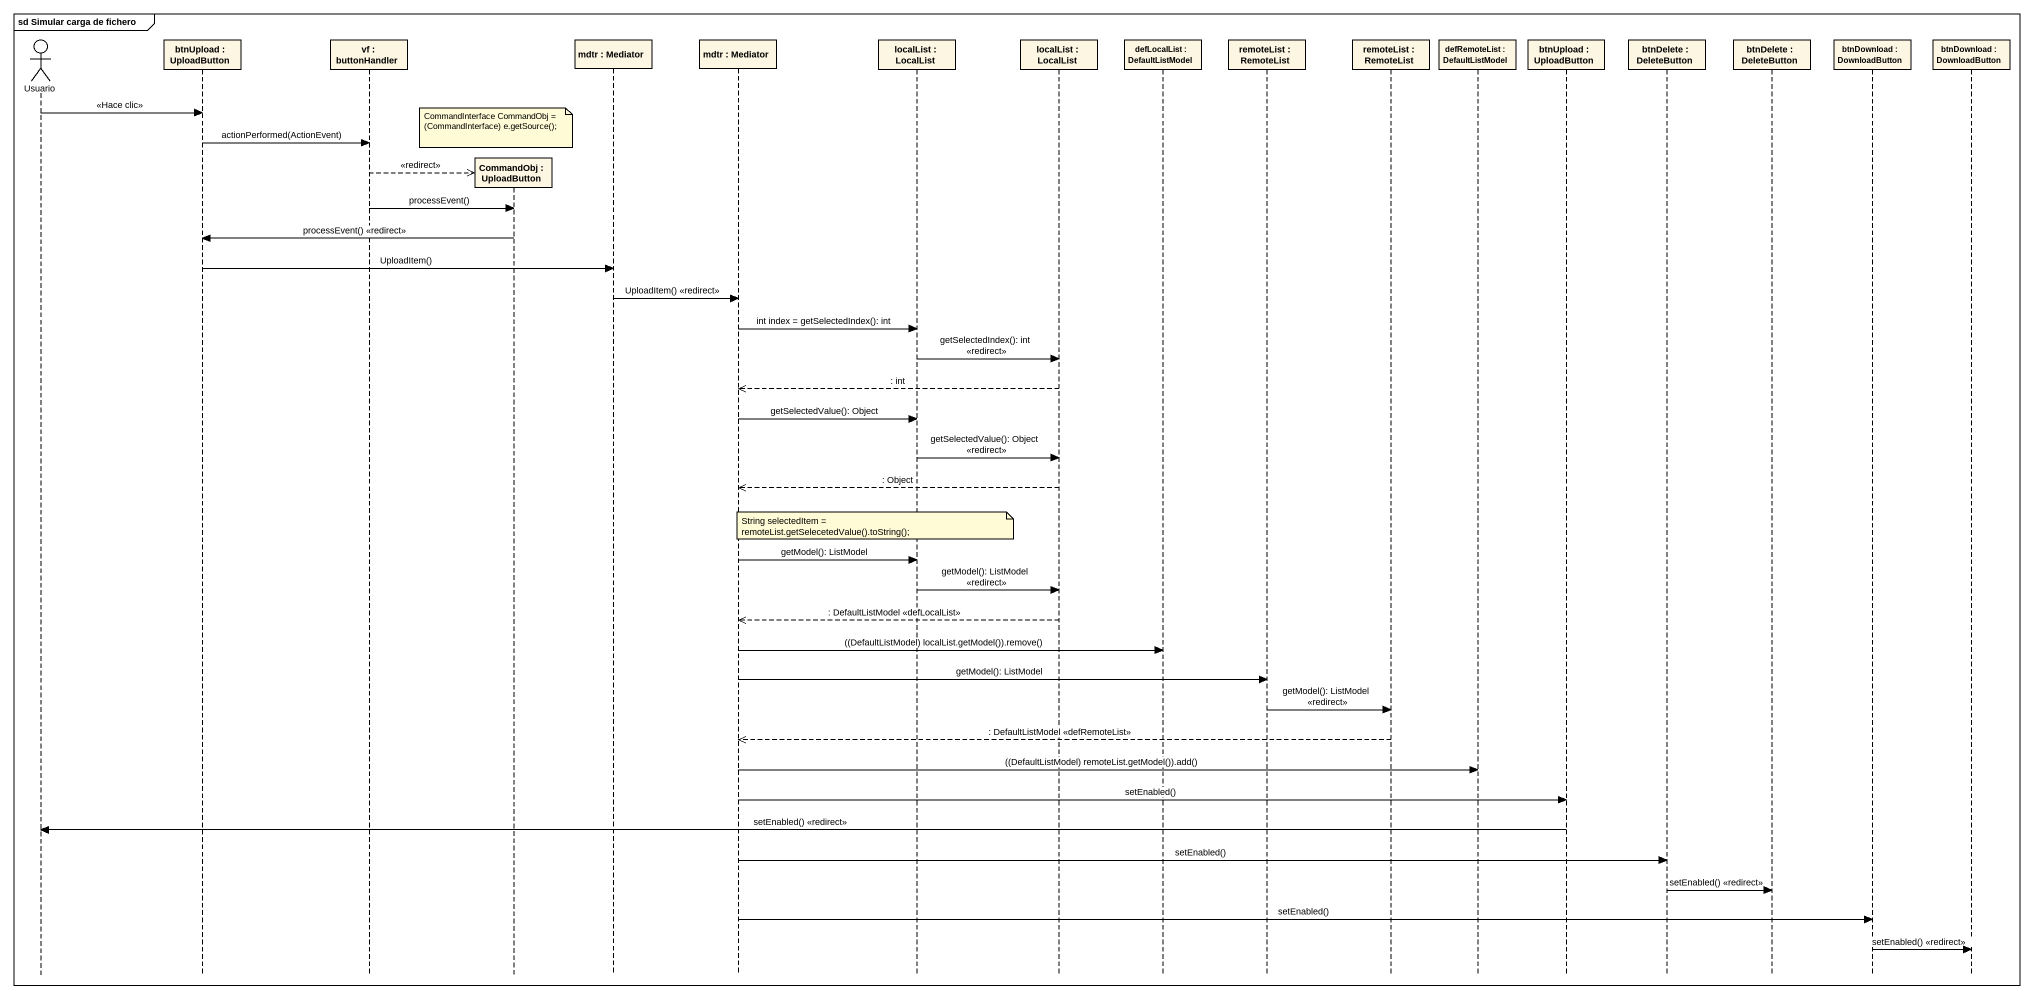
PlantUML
@startuml
mainframe sd Simular carga de fichero
hide footbox
actor Usuario
participant "btnUpload : UploadButton" as btnUpload
participant "vf : buttonHandler" as vf
participant "CommandObj : UploadButton" as CommandObj
participant "mdtr : Mediator" as mdtr
participant "mdtr : Mediator" as mdtr_2
participant "localList : LocalList" as localList
participant "localList : LocalList" as localList_2
participant "defLocalList : DefaultListModel" as defLocalList
participant "remoteList : RemoteList" as remoteList
participant "remoteList : RemoteList" as remoteList_2
participant "defRemoteList : DefaultListModel" as defRemoteList
participant "btnUpload : UploadButton" as btnUpload_2
participant "btnDelete : DeleteButton" as btnDelete
participant "btnDelete : DeleteButton" as btnDelete_2
participant "btnDownload : DownloadButton" as btnDownload
participant "btnDownload : DownloadButton" as btnDownload_2

Usuario -> btnUpload : <<Hace clic>>
note over CommandObj : CommandInterface CommandObj = (CommandInterface) e.getSource();
btnUpload -> vf : actionPerformed(ActionEvent)
vf -->> CommandObj ** : <<redirect>>
vf -> CommandObj : processEvent()
CommandObj -> btnUpload : processEvent() <<redirect>>
btnUpload -> mdtr : UploadItem()
mdtr -> mdtr_2 : UploadItem() <<redirect>>
mdtr_2 -> localList : int index = getSelectedIndex(): int
localList -> localList_2 : getSelectedIndex(): int <<redirect>>
localList_2 -->> mdtr_2 : : int
mdtr_2 -> localList : getSelectedValue(): Object
localList -> localList_2 : getSelectedValue(): Object <<redirect>>
localList_2 -->> mdtr_2 : : Object
note over localList : String selectedItem = remoteList.getSelecetedValue().toString();
mdtr_2 -> localList : getModel(): ListModel
localList -> localList_2 : getModel(): ListModel <<redirect>>
localList_2 -->> mdtr_2 : : DefaultListModel <<defLocalList>>
mdtr_2 -> defLocalList : ((DefaultListModel) localList.getModel()).remove()
mdtr_2 -> remoteList : getModel(): ListModel
remoteList -> remoteList_2 : getModel(): ListModel <<redirect>>
remoteList_2 -->> mdtr_2 : : DefaultListModel <<defRemoteList>>
mdtr_2 -> defRemoteList : ((DefaultListModel) remoteList.getModel()).add()
mdtr_2 -> btnUpload_2 : setEnabled()
btnUpload_2 -> Usuario : setEnabled() <<redirect>>
mdtr_2 -> btnDelete : setEnabled()
btnDelete -> btnDelete_2 : setEnabled() <<redirect>>
mdtr_2 -> btnDownload : setEnabled()
btnDownload -> btnDownload_2 : setEnabled() <<redirect>>
@enduml
